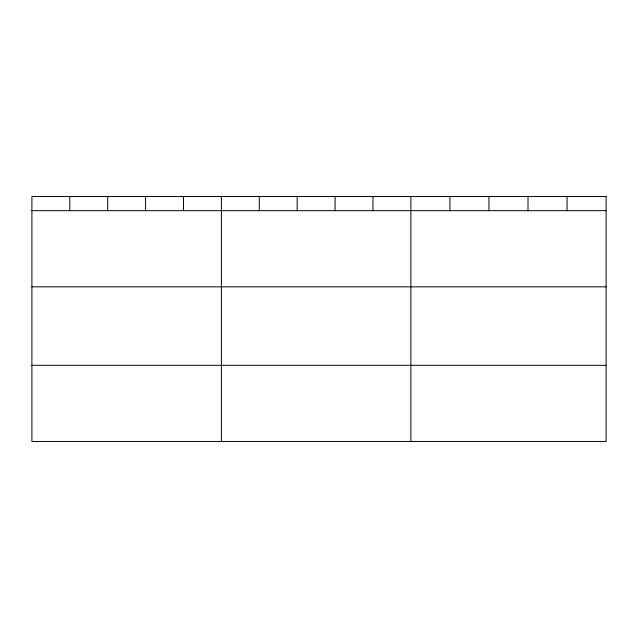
<?xml version="1.0" encoding="UTF-8"?>
<svg xmlns="http://www.w3.org/2000/svg" width="638" height="638" viewBox="0 0 638 638"><rect width="100%" height="100%" fill="white"/><g stroke="black" fill="none" stroke-linecap="round" stroke-linejoin="round"><path stroke-width="0.96" d="M31.9 210.676L606.1 210.676M31.9 286.837L606.1 286.837M31.9 365.303L606.1 365.303M567.054 196.536L567.054 210.676M528.009 196.536L528.009 210.676M488.963 196.536L488.963 210.676M449.918 196.536L449.918 210.676M410.872 196.536L410.872 441.464M372.975 196.536L372.975 210.676M335.078 196.536L335.078 210.676M297.18 196.536L297.18 210.676M259.283 196.536L259.283 210.676M221.386 196.536L221.386 441.464M183.489 196.536L183.489 210.676M145.592 196.536L145.592 210.676M107.694 196.536L107.694 210.676M69.797 196.536L69.797 210.676M606.1 196.536L31.9 196.536L31.9 441.464L606.1 441.464L606.1 196.536"/></g></svg>
